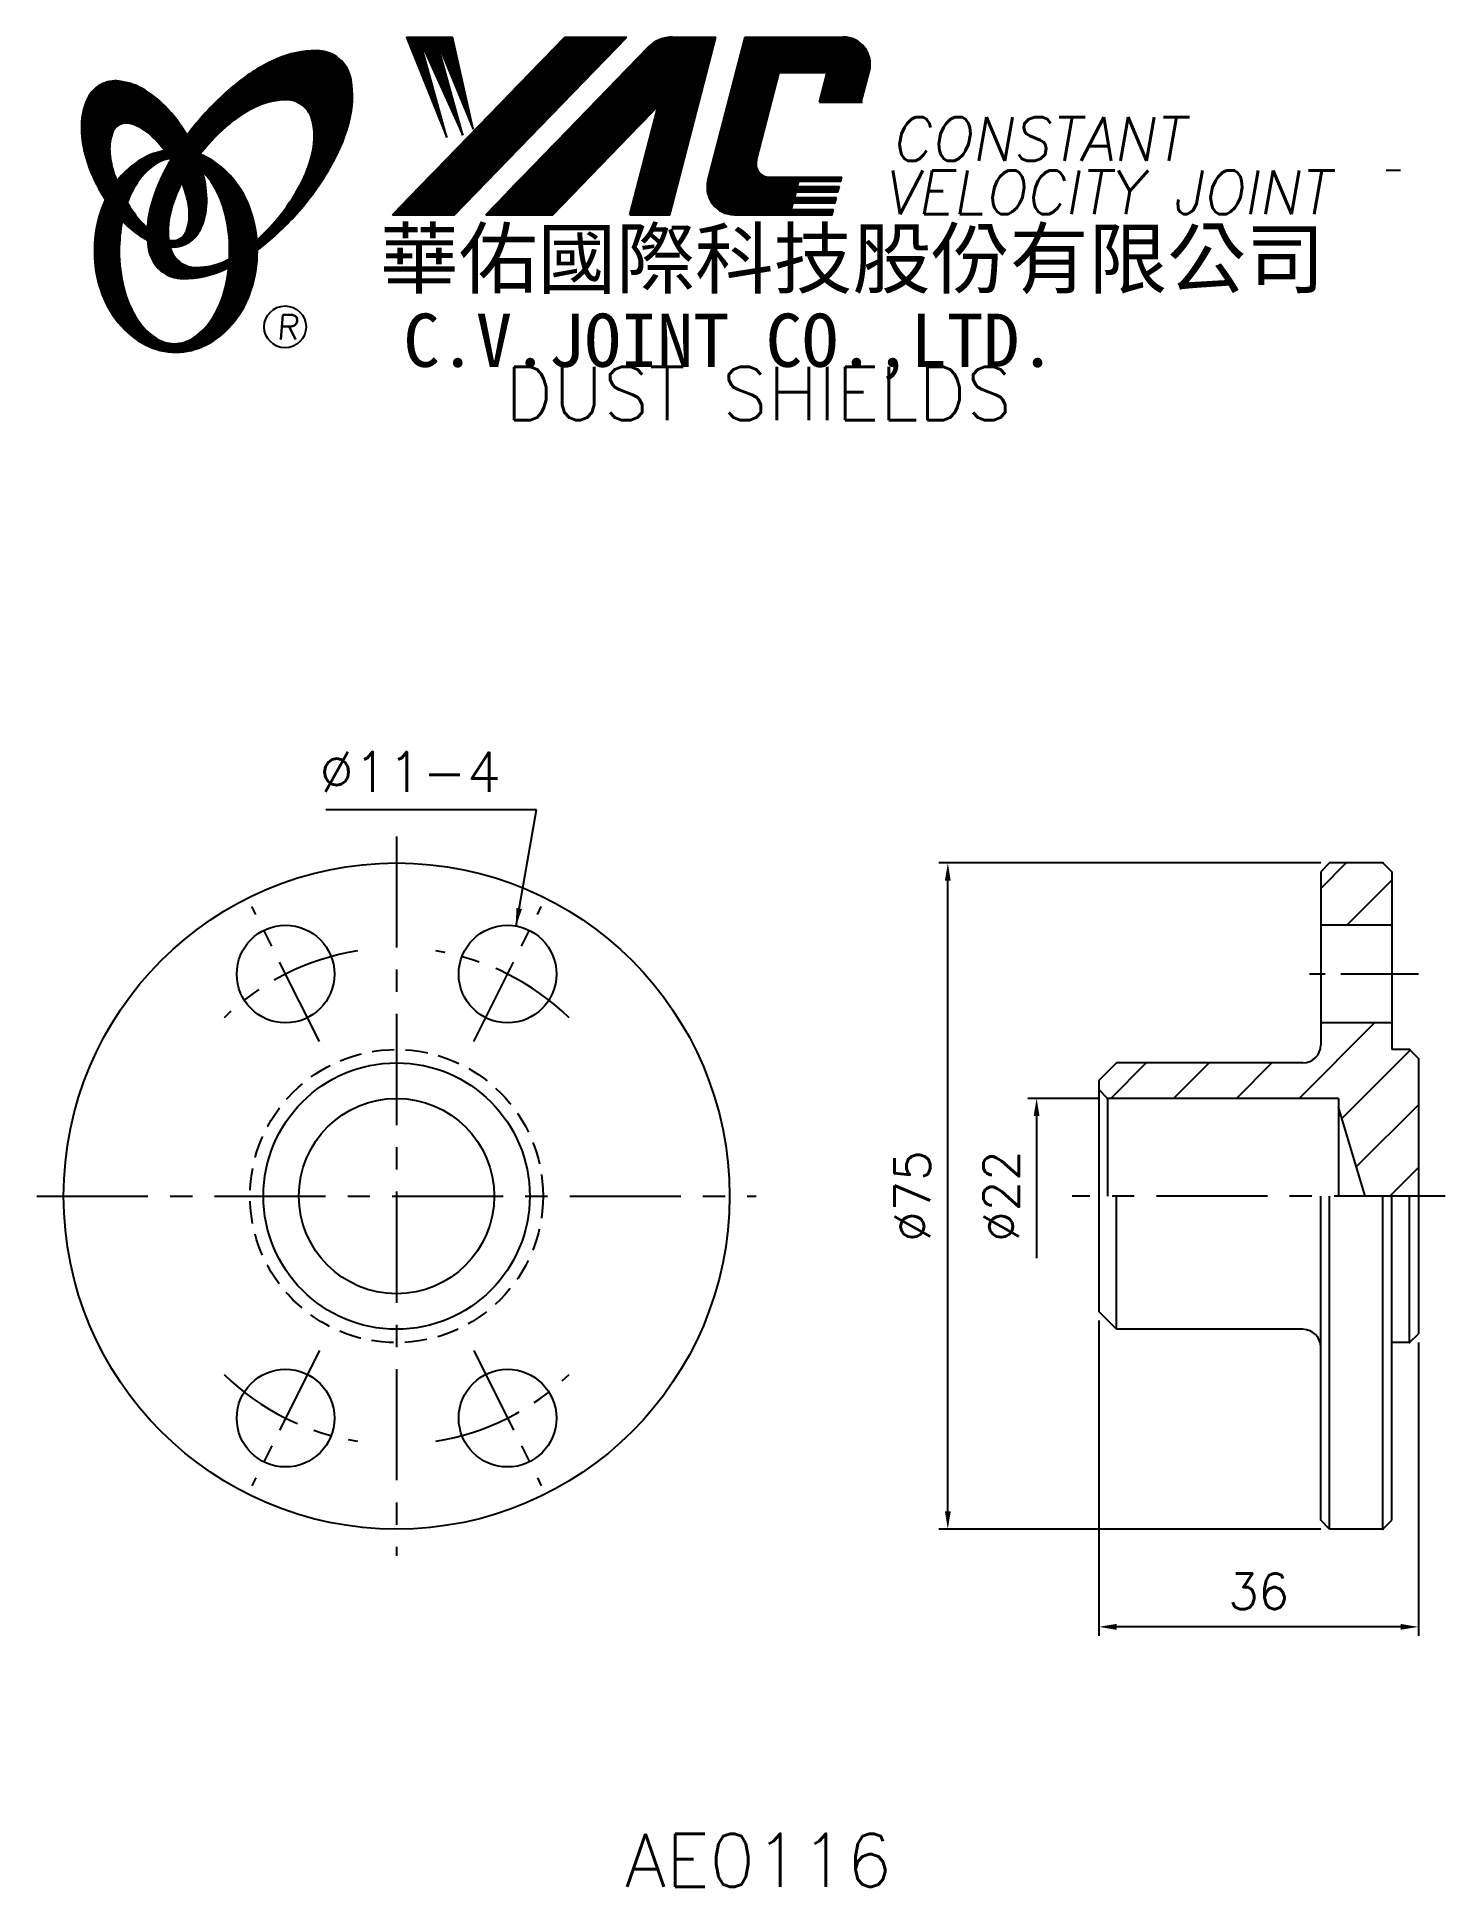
# Model space of a CAD drawing. Extents: x 611 to 769, y 306 to 514.
import ezdxf
from ezdxf.enums import TextEntityAlignment as Align

# ---------------------------------------------------------------- set-up
doc = ezdxf.new("R2010")
doc.units = 0
doc.header["$LTSCALE"] = 10
doc.header["$MEASUREMENT"] = 0
doc.linetypes.add('CENTER', pattern=[2, 1.25, -0.25, 0.25, -0.25])
doc.linetypes.add('HIDDEN', pattern=[0.375, 0.25, -0.125])
doc.layers.get('0').update_dxf_attribs({"linetype": 'CONTINUOUS'})
doc.layers.get('DEFPOINTS').update_dxf_attribs({"linetype": 'CONTINUOUS'})
doc.layers.add('4', color=7, linetype='CONTINUOUS')
doc.styles.add('CHINA', font='KAIU.TTF')
doc.styles.add('ITALICC', font='simplex.shx')
doc.dimstyles.new('STANDARD$0', dxfattribs={"dimtxt": 4, "dimasz": 2, "dimexe": 1, "dimexo": 1, "dimgap": 2, "dimtad": 1, "dimdec": 4, "dimzin": 10, "dimtxsty": 'ITALICC', "dimcen": 2, "dimclrd": 5, "dimclre": 5, "dimclrt": 18, "dimaunit": 1, "dimazin": 3, "dimtp": 0.1, "dimtfac": 0.7, "dimtdec": 4, "dimtmove": 0, "dimatfit": 3, "dimtolj": 1, "dimtzin": 10})
doc.dimstyles.new('STANDARD$7', dxfattribs={"dimtxt": 4, "dimasz": 2, "dimexe": 1.25, "dimexo": 0.625, "dimgap": 2, "dimtad": 1, "dimdec": 4, "dimzin": 10, "dimtxsty": 'ITALICC', "dimcen": 2.5, "dimclrd": 5, "dimclrt": 18, "dimazin": 3, "dimtfac": 0.7, "dimtdec": 4, "dimtmove": 0, "dimatfit": 3, "dimtolj": 1, "dimtzin": 10})
pattern_1 = [(45, (516.80906, 306.95168), (-0.00883883476, 0.00883883476), [])]
pattern_2 = [(45, (685.399606, 270.647271), (-0.00727476112, 0.00727476112), [])]

# ---------------------------------------------------------------- blocks, each defined once
blk = doc.blocks.new('*D4')
at = {"color": 5, "linetype": 'BYBLOCK'}
for p, q in [((755.43, 421.39), (712.43, 421.39)), ((713.43, 348.39), (713.43, 419.39)), ((755.43, 346.39), (712.43, 346.39))]:
    blk.add_line(p, q, dxfattribs=at)
for points in [[(713.1, 419.39), (713.76, 419.39), (713.43, 421.39)], [(713.1, 348.39), (713.76, 348.39), (713.43, 346.39)]]:
    blk.add_solid(points, dxfattribs=at)
at = {"layer": 'DEFPOINTS', "color": 0, "linetype": 'BYBLOCK'}
for p in [(713.43, 421.39), (756.43, 421.39), (756.43, 346.39)]:
    blk.add_point(p, dxfattribs=at)
at = {"color": 18, "linetype": 'BYBLOCK', "insert": (709.43, 383.89), "char_height": 4, "attachment_point": 5, "rotation": 90, "style": 'ITALICC'}
blk.add_mtext('\\A1;∅75', dxfattribs=at)
blk = doc.blocks.new('*D5')
at = {"color": 5, "linetype": 'BYBLOCK'}
for p, q in [((730.43, 369.89), (730.43, 334.39)), ((766.43, 367.39), (766.43, 334.39)), ((764.43, 335.39), (732.43, 335.39))]:
    blk.add_line(p, q, dxfattribs=at)
for points in [[(732.43, 335.72), (732.43, 335.06), (730.43, 335.39)], [(764.43, 335.72), (764.43, 335.06), (766.43, 335.39)]]:
    blk.add_solid(points, dxfattribs=at)
at = {"layer": 'DEFPOINTS', "color": 0, "linetype": 'BYBLOCK'}
for p in [(730.43, 370.89), (766.43, 368.39), (730.43, 335.39)]:
    blk.add_point(p, dxfattribs=at)
at = {"color": 18, "linetype": 'BYBLOCK', "insert": (748.43, 339.39), "char_height": 4, "attachment_point": 5, "style": 'ITALICC'}
blk.add_mtext('\\A1;36', dxfattribs=at)
blk = doc.blocks.new('*D6')
at = {"color": 5, "linetype": 'BYBLOCK'}
for p, q in [((730.43, 394.89), (722.43, 394.89)), ((723.43, 392.89), (723.43, 376.89))]:
    blk.add_line(p, q, dxfattribs=at)
blk.add_solid([(723.1, 392.89), (723.76, 392.89), (723.43, 394.89)], dxfattribs=at)
at = {"layer": 'DEFPOINTS', "color": 0, "linetype": 'BYBLOCK'}
for p in [(723.43, 394.89), (731.43, 394.89), (730.43, 372.89)]:
    blk.add_point(p, dxfattribs=at)
at = {"color": 18, "linetype": 'BYBLOCK', "insert": (719.43, 383.89), "char_height": 4, "attachment_point": 5, "rotation": 90, "style": 'ITALICC'}
blk.add_mtext('\\A1;∅22', dxfattribs=at)

msp = doc.modelspace()

# ---------------------------------------------------------------- hatches: boundary and pattern name
at = {"layer": '4', "linetype": 'CONTINUOUS'}
h = msp.add_hatch(dxfattribs=at)
h.set_pattern_fill('ANSI31', color=5, scale=0.082305, style=0)
h.set_pattern_definition([(45, (516.80906, 306.951681), (-0.00727476112, 0.00727476112), [])])
h.paths.add_polyline_path([(638.84453, 507.32018, -0.172879177), (640.78601, 506.66162, -0.172879177), (641.8733, 504.92357, -0.104527385), (641.90108, 501.59538, -0.065680101), (640.73154, 498.19342, -0.051823203), (638.29113, 494.35103, -0.044272532), (635.61616, 491.5247, -0.020203161), (635.66974, 490.38678, 0.006517006), (636.07429, 490.69885, 0.049863361), (640.62772, 495.11192, 0.049863361), (644.21735, 500.33908, 0.063682799), (646.0384, 504.96643, 0.103597411), (646.2277, 509.5504, 0.177892575), (644.87909, 511.92068, 0.177892575), (642.3167, 512.854, 0.103597411), (637.8289, 511.90096, 0.063682799), (633.57115, 509.33188, 0.049863361), (629.01773, 504.91882, 0.016070017), (627.74703, 503.31251, -0.007061632), (627.99431, 502.87548, -0.031648676), (628.9469, 500.8389, -0.008069351), (629.37881, 501.40321, -0.051823203), (632.55718, 504.66167, -0.065680101), (635.59911, 506.58202, -0.104527385)])
h.paths.add_polyline_path([(625.76886, 494.15887, -0.065680101), (626.93839, 497.56082, -0.006063428), (627.18233, 498.03584, 0.027613469), (626.4555, 499.62391, 0.017011252), (625.92208, 500.55888, 0.007829282), (625.42809, 499.69166, 0.063682799), (623.60705, 495.06431, 0.103597411), (623.41775, 490.48034, 0.177892575), (624.76636, 488.11006, 0.177892575), (627.32875, 487.17673, 0.103597411), (631.81655, 488.12978, 0.008811776), (632.44352, 488.41986, 0.013922709), (632.52084, 489.38967, -0.009086703), (632.07083, 489.17222, -0.104527385), (628.82541, 488.43406, -0.172879177), (626.88393, 489.09262, -0.172879177), (625.79664, 490.83068, -0.104527385)])
h = msp.add_hatch(dxfattribs=at)
h.set_pattern_fill('ANSI31', color=5, scale=0.1, style=0)
h.set_pattern_definition(pattern_1)
h.paths.add_polyline_path([(677.26777, 514.38266), (670.31046, 514.38266), (650.89385, 494.3789), (657.85116, 494.3789)])
h.paths.add_polyline_path([(680.81466, 506.61709), (677.63428, 494.3789), (682.11527, 494.3789), (687.3137, 514.38266), (682.41698, 514.38266, 0.202785967), (679.6829, 513.22625), (661.38877, 494.3789), (668.93568, 494.3789)])
h.paths.add_polyline_path([(694.44176, 510.38425), (699.83548, 510.38425), (698.96646, 507.04023), (703.68328, 507.04023), (704.6, 510.5678, 0.490800957), (701.6498, 514.38266), (690.61549, 514.38266), (686.40843, 498.19377, 0.490800957), (689.35863, 494.3789), (700.39295, 494.3789), (700.54739, 494.97322), (695.83057, 494.97322), (696.02394, 495.7173), (700.74076, 495.7173), (700.89932, 496.32744), (696.1825, 496.32744), (696.34374, 496.94791), (701.06056, 496.94791), (701.21674, 497.5489), (696.49992, 497.5489), (696.65673, 498.15227), (701.37355, 498.15227), (701.49028, 498.60147), (693.35053, 498.60147, -0.490800957), (691.87543, 500.5089)])
h = msp.add_hatch(dxfattribs=at)
h.set_pattern_fill('ANSI31', color=1, scale=0.1, style=0)
h.set_pattern_definition(pattern_1)
h.paths.add_polyline_path([(657.62583, 514.38266), (652.4485, 514.38266), (657.01926, 503.07893), (653.95333, 514.03691), (658.78807, 503.31458), (655.84006, 514.03691), (659.96728, 504.02155)])
h = msp.add_hatch(dxfattribs=at)
h.set_pattern_fill('ANSI31', color=3, scale=0.082305, style=0)
h.set_pattern_definition(pattern_2)
h.paths.add_polyline_path([(623.04803, 508.37102, 0.106488277), (620.10615, 509.40959, 0.158297415), (618.01595, 509.01455, 0.158297415), (616.55662, 507.46686, 0.106488277), (615.8458, 504.42909, 0.071723199), (616.26385, 501.11614, 0.058080454), (617.80883, 497.30075, 0.058080454), (620.18988, 493.94296, 0.071723199), (622.75512, 491.80521, 0.020895977), (623.29531, 491.50322, -0.030777155), (623.2794, 492.87944, -0.042059526), (622.18304, 494.0422, -0.04691039), (620.56388, 496.52335, -0.04691039), (619.4356, 499.26283, -0.060581117), (619.0335, 501.5249, -0.10187153), (619.34512, 503.6131, -0.185892489), (620.12521, 504.50474, -0.185892489), (621.30185, 504.64286, -0.10187153), (623.1995, 503.71733, -0.060581117), (624.83633, 502.10506, -0.04691039), (626.4555, 499.62391, -0.04691039), (627.58378, 496.88442, -0.060581117), (627.98588, 494.62235, -0.10187153), (627.67426, 492.53415, -0.185892489), (626.89417, 491.64251, -0.185892489), (625.71753, 491.50439, -0.002013383), (625.67673, 491.51502, 0.021593804), (625.79664, 490.83068, 0.006477741), (625.81464, 490.75364, 0.14950097), (627.7872, 491.16168, 0.158297415), (629.24653, 492.70937, 0.106488277), (629.95734, 495.74713, 0.071723199), (629.5393, 499.06009, 0.058080454), (627.99431, 502.87548, 0.058080454), (625.61327, 506.23327, 0.071723199)])
h = msp.add_hatch(dxfattribs=at)
h.set_pattern_fill('ANSI31', color=1, scale=0.082305, style=0)
h.set_pattern_definition(pattern_2)
h.paths.add_polyline_path([(624.14165, 500.04757, -0.120168026), (625.83344, 500.70096, 0.016865385), (625.23368, 501.5837, 0.076648372), (623.07746, 500.86478, 0.104809576), (619.993, 498.35168, 0.005838257), (619.82606, 498.13948, 0.028089978), (620.56388, 496.52335, 0.014237292), (621.00601, 495.7383, -0.045767751), (621.93119, 497.67514, -0.106890197)])
h.paths.add_polyline_path([(620.11028, 490.29295, -0.048711043), (620.44039, 493.67329, -0.007865741), (620.18988, 493.94296, -0.037695478), (618.55401, 496.06172, 0.03042545), (618.02868, 494.75774, 0.080710289), (617.30324, 490.29295, 0.080710289), (618.02868, 485.82816, 0.089265679), (619.993, 482.23422, 0.104809576), (623.07746, 479.72112, 0.11926607), (626.48665, 478.89619, 0.11926607), (629.89584, 479.72112, 0.104809576), (632.9803, 482.23422, 0.089265679), (634.94462, 485.82816, 0.080710289), (635.67005, 490.29295, 0.080710289), (634.94462, 494.75774, 0.089265679), (632.9803, 498.35168, 0.104809576), (629.89584, 500.86478, 0.025513357), (629.20261, 501.17753, 0.004818181), (628.9469, 500.8389, -0.023722145), (629.48812, 499.24215, -0.065307489), (630.7233, 497.67514, -0.073950765), (632.03575, 494.47742, -0.060532391), (632.5442, 490.29295, -0.060532391), (632.03575, 486.10849, -0.073950765), (630.7233, 482.91076, -0.106890197), (628.51284, 480.53833, -0.153118262), (626.32724, 479.85296, -0.153118262), (624.14165, 480.53833, -0.106890197), (621.93119, 482.91076, -0.073950765), (620.61874, 486.10849, -0.060532391)])
h = msp.add_hatch(dxfattribs=at)
h.set_pattern_fill('ANSI31', color=5, scale=40, style=0)
h.set_pattern_definition([(45, (88.064, 5.728), (-3.535534, 3.535534), [])])
h.paths.add_polyline_path([(763.42835, 414.38857), (763.42835, 420.38857), (762.42835, 421.38857), (756.42835, 421.38857), (755.42835, 420.38857), (755.42835, 414.38857)])
h.paths.add_polyline_path([(757.42835, 394.88857), (757.42835, 393.88857), (760.42835, 383.88857), (766.42835, 383.88857), (766.42835, 399.38857), (765.42835, 400.38857), (763.42835, 400.38857), (763.42835, 403.38857), (755.42835, 403.38857), (755.42835, 400.88857, -0.414213562), (753.42835, 398.88857), (732.42835, 398.88857), (730.42835, 396.88857), (730.42835, 395.88857), (731.42835, 394.88857)])

# ---------------------------------------------------------------- linework, layer by layer
at = {"layer": '4', "color": 5, "linetype": 'CONTINUOUS'}
for p, q in [((650.89385, 494.3789), (670.31046, 514.38266)), ((657.85116, 494.3789), (677.26777, 514.38266)), ((661.38877, 494.3789), (679.6829, 513.22625)), ((670.31046, 514.38266), (677.26777, 514.38266)), ((682.11527, 494.3789), (687.3137, 514.38266)), ((682.41698, 514.38266), (687.3137, 514.38266)), ((686.40843, 498.19377), (690.61549, 514.38266)), ((690.61549, 514.38266), (701.6498, 514.38266)), ((691.87543, 500.5089), (694.44176, 510.38425)), ((694.44176, 510.38425), (699.83548, 510.38425)), ((698.96646, 507.04023), (699.83548, 510.38425)), ((703.68328, 507.04023), (704.6, 510.5678)), ((668.93568, 494.3789), (680.81466, 506.61709)), ((677.63428, 494.3789), (680.81466, 506.61709)), ((698.96646, 507.04023), (703.83371, 507.04023)), ((693.35053, 498.60147), (701.49028, 498.60147)), ((696.49992, 497.5489), (696.65673, 498.15227)), ((696.65673, 498.15227), (701.37355, 498.15227)), ((701.37355, 498.15227), (701.49028, 498.60147)), ((764.42835, 499.35404), (762.79239, 499.35404)), ((695.83057, 494.97322), (696.02394, 495.7173)), ((696.02394, 495.7173), (700.74076, 495.7173)), ((696.1825, 496.32744), (696.34374, 496.94791)), ((696.1825, 496.32744), (700.89932, 496.32744)), ((696.34374, 496.94791), (701.06056, 496.94791)), ((696.49992, 497.5489), (701.21674, 497.5489)), ((700.74076, 495.7173), (700.89932, 496.32744)), ((701.06056, 496.94791), (701.21674, 497.5489)), ((650.89385, 494.3789), (657.85116, 494.3789)), ((661.38877, 494.3789), (668.93568, 494.3789)), ((677.63428, 494.3789), (682.11527, 494.3789)), ((689.35863, 494.3789), (700.39295, 494.3789)), ((695.83057, 494.97322), (700.54739, 494.97322)), ((700.39295, 494.3789), (700.54739, 494.97322))]:
    msp.add_line(p, q, dxfattribs=at)
at = {"layer": '4', "color": 1, "linetype": 'CONTINUOUS'}
for p, q in [((652.4485, 514.38266), (657.62583, 514.38266)), ((652.4485, 514.38266), (657.01926, 503.07893)), ((653.95333, 514.03691), (658.78807, 503.31458)), ((657.01926, 503.07893), (653.95333, 514.03691)), ((658.78807, 503.31458), (655.84006, 514.03691)), ((655.84006, 514.03691), (659.96728, 504.02155)), ((659.96728, 504.02155), (657.62583, 514.38266))]:
    msp.add_line(p, q, dxfattribs=at)
at = {"layer": '4', "color": 5, "linetype": 'CENTER'}
for p, q in [((651.34398, 424.38857), (651.34398, 343.38857)), ((610.84398, 383.88857), (691.84398, 383.88857)), ((769.42835, 383.88857), (727.42835, 383.88857))]:
    msp.add_line(p, q, dxfattribs=at)
at = {"layer": '4', "color": 7, "linetype": 'CONTINUOUS'}
for p, q in [((756.42835, 421.38857), (755.42835, 420.38857)), ((762.42835, 421.38857), (756.42835, 421.38857)), ((762.42835, 421.38857), (763.42835, 420.38857)), ((755.42835, 420.38857), (755.42835, 400.88857)), ((763.42835, 420.38857), (763.42835, 400.38857)), ((763.42835, 414.38857), (755.42835, 414.38857)), ((763.42835, 403.38857), (755.42835, 403.38857)), ((765.42835, 400.38857), (763.42835, 400.38857)), ((765.42835, 400.38857), (766.42835, 399.38857)), ((732.42835, 398.88857), (730.42835, 396.88857)), ((753.42835, 398.88857), (732.42835, 398.88857)), ((766.42835, 399.38857), (766.42835, 368.38857)), ((730.42835, 396.88857), (730.42835, 370.88857)), ((731.42835, 394.88857), (730.42835, 395.88857)), ((757.42835, 394.88857), (731.42835, 394.88857)), ((731.42835, 394.88857), (731.42835, 383.88857)), ((757.42835, 394.88857), (757.42835, 383.88857)), ((760.42835, 383.88857), (757.42835, 393.88857)), ((732.42835, 368.88857), (732.42835, 383.88857)), ((755.42835, 347.38857), (755.42835, 383.88857)), ((756.42835, 346.38857), (756.42835, 383.88857)), ((762.42835, 346.38857), (762.42835, 383.88857)), ((763.42835, 347.38857), (763.42835, 383.88857)), ((765.42835, 367.38857), (765.42835, 383.88857)), ((732.42835, 368.88857), (730.42835, 370.88857)), ((753.42835, 368.88857), (732.42835, 368.88857)), ((765.42835, 367.38857), (763.42835, 367.38857)), ((765.42835, 367.38857), (766.42835, 368.38857)), ((756.42835, 346.38857), (755.42835, 347.38857)), ((762.42835, 346.38857), (756.42835, 346.38857)), ((762.42835, 346.38857), (763.42835, 347.38857))]:
    msp.add_line(p, q, dxfattribs=at)
at = {"layer": '4', "color": 5, "linetype": 'CENTER', "ltscale": 0.8}
for p, q in [((642.64529, 401.28594), (635.04266, 416.4912)), ((660.04266, 401.28594), (667.64529, 416.4912)), ((642.64529, 366.4912), (635.04266, 351.28594)), ((660.04266, 366.4912), (667.64529, 351.28594))]:
    msp.add_line(p, q, dxfattribs=at)
at = {"layer": '4', "color": 5, "linetype": 'CENTER', "ltscale": 0.7}
msp.add_line((766.42835, 408.88857), (752.42835, 408.88857), dxfattribs=at)
at = {"layer": '4', "color": 5, "linetype": 'CONTINUOUS'}
for points in [[(635.66974, 490.38678, 0.006517006), (636.07429, 490.69885, 0.049863361), (640.62772, 495.11192, 0.049863361), (644.21735, 500.33908, 0.063682799), (646.0384, 504.96643, 0.103597411), (646.2277, 509.5504, 0.177892575), (644.87909, 511.92068, 0.177892575), (642.3167, 512.854, 0.103597411), (637.8289, 511.90096, 0.063682799), (633.57115, 509.33188, 0.049863361), (629.01773, 504.91882, 0.016070017), (627.74703, 503.31251)], [(635.61616, 491.5247, 0.044272532), (638.29113, 494.35103, 0.051823203), (640.73154, 498.19342, 0.065680101), (641.90108, 501.59538, 0.104527385), (641.8733, 504.92357, 0.172879177), (640.78601, 506.66162, 0.172879177), (638.84453, 507.32018, 0.104527385), (635.59911, 506.58202, 0.065680101), (632.55718, 504.66167, 0.051823203), (629.37881, 501.40321, 0.008069351), (628.9469, 500.8389)], [(625.92208, 500.55888, 0.007829282), (625.42809, 499.69166, 0.063682799), (623.60705, 495.06431, 0.103597411), (623.41775, 490.48034, 0.177892575), (624.76636, 488.11006, 0.177892575), (627.32875, 487.17673, 0.103597411), (631.81655, 488.12978, 0.008811776), (632.44352, 488.41986, 0.008811776)], [(627.18233, 498.03584, 0.006063428), (626.93839, 497.56082, 0.065680101), (625.76886, 494.15887, 0.104527385), (625.79664, 490.83068, 0.172879177), (626.88393, 489.09262, 0.172879177), (628.82541, 488.43406, 0.104527385), (632.07083, 489.17222, 0.009086703), (632.52084, 489.38967, 0.009086703)]]:
    msp.add_lwpolyline(points, format="xyb", dxfattribs=at)
at = {"layer": '4', "color": 3, "linetype": 'CONTINUOUS'}
for points in [[(625.81464, 490.75364, 0.14950097), (627.7872, 491.16168, 0.158297415), (629.24653, 492.70937, 0.106488277), (629.95734, 495.74713, 0.071723199), (629.5393, 499.06009, 0.058080454), (627.99431, 502.87548, 0.058080454), (625.61327, 506.23327, 0.071723199), (623.04803, 508.37102, 0.106488277), (620.10615, 509.40959, 0.158297415), (618.01595, 509.01455, 0.158297415), (616.55662, 507.46686, 0.106488277), (615.8458, 504.42909, 0.071723199), (616.26385, 501.11614, 0.058080454), (617.80883, 497.30075, 0.058080454), (620.18988, 493.94296, 0.071723199), (622.75512, 491.80521, 0.020895977), (623.29531, 491.50322, 0.020895977)], [(625.67673, 491.51502, 0.002013383), (625.71753, 491.50439, 0.185892489), (626.89417, 491.64251, 0.185892489), (627.67426, 492.53415, 0.10187153), (627.98588, 494.62235, 0.060581117), (627.58378, 496.88442, 0.04691039), (626.4555, 499.62391, 0.04691039), (624.83633, 502.10506, 0.060581117), (623.1995, 503.71733, 0.10187153), (621.30185, 504.64286, 0.185892489), (620.12521, 504.50474, 0.185892489), (619.34512, 503.6131, 0.10187153), (619.0335, 501.5249, 0.060581117), (619.4356, 499.26283, 0.04691039), (620.56388, 496.52335, 0.04691039), (622.18304, 494.0422, 0.042059526), (623.2794, 492.87944, 0.042059526)]]:
    msp.add_lwpolyline(points, format="xyb", dxfattribs=at)
at = {"layer": '4', "color": 1, "linetype": 'CONTINUOUS'}
for points in [[(618.55401, 496.06172, 0.03042545), (618.02868, 494.75774, 0.080710289), (617.30324, 490.29295, 0.080710289), (618.02868, 485.82816, 0.089265679), (619.993, 482.23422, 0.104809576), (623.07746, 479.72112, 0.11926607), (626.48665, 478.89619, 0.11926607), (629.89584, 479.72112, 0.104809576), (632.9803, 482.23422, 0.089265679), (634.94462, 485.82816, 0.080710289), (635.67005, 490.29295, 0.080710289), (634.94462, 494.75774, 0.089265679), (632.9803, 498.35168, 0.104809576), (629.89584, 500.86478, 0.025513357), (629.20261, 501.17753, 0.025513357)], [(625.23368, 501.5837, 0.076648372), (623.07746, 500.86478, 0.104809576), (619.993, 498.35168, 0.005838257), (619.82606, 498.13948, 0.005838257)], [(625.83344, 500.70096, 0.120168026), (624.14165, 500.04757, 0.106890197), (621.93119, 497.67514, 0.045767751), (621.00601, 495.7383, 0.045767751)], [(620.44039, 493.67329, 0.048711043), (620.11028, 490.29295, 0.060532391), (620.61874, 486.10849, 0.073950765), (621.93119, 482.91076, 0.106890197), (624.14165, 480.53833, 0.153118262), (626.32724, 479.85296, 0.153118262), (628.51284, 480.53833, 0.106890197), (630.7233, 482.91076, 0.073950765), (632.03575, 486.10849, 0.060532391), (632.5442, 490.29295, 0.060532391), (632.03575, 494.47742, 0.073950765), (630.7233, 497.67514, 0.065307489), (629.48812, 499.24215)]]:
    msp.add_lwpolyline(points, format="xyb", dxfattribs=at)
at = {"layer": '4', "color": 5, "linetype": 'CONTINUOUS'}
msp.add_circle((638.79089, 481.74723), 2.35282, dxfattribs=at)
at = {"layer": '4', "color": 7, "linetype": 'CONTINUOUS'}
for centre, radius in [((651.34398, 383.88857), 37.5), ((638.84398, 408.88857), 5.5), ((663.84398, 408.88857), 5.5), ((651.34398, 383.88857), 15), ((651.34398, 383.88857), 11), ((638.84398, 358.88857), 5.5), ((663.84398, 358.88857), 5.5)]:
    msp.add_circle(centre, radius, dxfattribs=at)
at = {"layer": '4', "color": 5, "linetype": 'HIDDEN'}
msp.add_circle((651.34398, 383.88857), 16.5, dxfattribs=at)
at = {"layer": '4', "color": 5, "linetype": 'CONTINUOUS'}
for centre, radius, start, end in [((682.41698, 510.57242), 3.81024, 90, 135.8533387), ((701.6498, 511.33447), 3.04819, 345.4326059, 90), ((693.35053, 500.12557), 1.5241, 165.4326059, 270), ((689.35863, 497.4271), 3.04819, 165.4326059, 270)]:
    msp.add_arc(centre, radius, start, end, dxfattribs=at)
at = {"layer": '4', "color": 5, "linetype": 'CENTER', "ltscale": 0.8}
for start, end in [(99.0732555, 134.0568468), (45.9431532, 80.9267445), (225.9431532, 260.9267445), (279.0732555, 314.0568468)]:
    msp.add_arc((651.34398, 383.88857), 27.95085, start, end, dxfattribs=at)
at = {"layer": '4', "color": 7, "linetype": 'CONTINUOUS'}
for centre, start, end in [((753.42835, 400.88857), 270, 360), ((753.42835, 366.88857), 0, 90)]:
    msp.add_arc(centre, 2, start, end, dxfattribs=at)
for p in [(762.42835, 421.38857), (765.42835, 400.38857), (731.42835, 394.88857), (731.42835, 394.88857), (765.42835, 367.38857), (762.42835, 346.38857)]:
    msp.add_point(p, dxfattribs=at)

# ---------------------------------------------------------------- texts
at = {"layer": '4', "color": 5, "linetype": 'CONTINUOUS', "style": 'ITALICC'}
for s, height, oblique, p in [('CONSTANT', 4.9, 10, (707.04266, 500.44937)), ('VELOCITY JOINT', 4.9, 10, (706.16444, 494.45399)), ('R', 2.75625, 5, (637.8322, 480.33763))]:
    msp.add_text(s, height=height, dxfattribs=dict(at, oblique=oblique)).set_placement(p)
at = {"layer": '4', "color": 7, "linetype": 'CONTINUOUS', "style": 'CHINA'}
for s, height, p in [('華佑國際科技股份有限公司', 6.5, (649.48049, 486.18906)), ('C.V.JOINT CO.,LTD.', 6, (652.10913, 477.24284))]:
    msp.add_text(s, height=height, dxfattribs=at).set_placement(p)
at = {"layer": '4', "color": 18, "linetype": 'CONTINUOUS', "style": 'ITALICC'}
for s, p in [('DUST SHIELDS', (692.11185, 471.25002)), ('AE0116', (692.11185, 306.10263))]:
    msp.add_text(s, height=6, dxfattribs=at).set_placement(p, align=Align.CENTER)
at = {"layer": '4', "color": 18, "linetype": 'CONTINUOUS', "insert": (663.10606, 431.63855), "char_height": 4.5, "attachment_point": 6, "style": 'ITALICC'}
msp.add_mtext('\\A1;%%C11-4', dxfattribs=at)

# ---------------------------------------------------------------- dimensions: what is measured, and where the dimension line sits
at = {"layer": '4', "color": 7, "linetype": 'CONTINUOUS'}
dim = msp.add_linear_dim(base=(713.42836, 421.38857), p1=(756.42835, 346.38857), p2=(756.42835, 421.38857), angle=90, text='%%C75', dimstyle='STANDARD$0', dxfattribs=at)
dim.commit()
dim.dimension.update_dxf_attribs({"geometry": '*D4', "text_midpoint": (709.42836, 383.88857)})
dim = msp.add_linear_dim(base=(723.4284, 394.88857), p1=(730.42835, 372.88857), p2=(731.42835, 394.88857), angle=90, text='%%C22', dimstyle='STANDARD$0', override={"dimcen": -2, "dimse1": 1, "dimsd1": 1}, dxfattribs=at)
dim.commit()
dim.dimension.update_dxf_attribs({"geometry": '*D6', "text_midpoint": (719.4284, 383.88857)})
dim = msp.add_linear_dim(base=(730.42835, 335.38857), p1=(766.42835, 368.38857), p2=(730.42835, 370.88857), text='36', dimstyle='STANDARD$0', dxfattribs=at)
dim.commit()
dim.dimension.update_dxf_attribs({"geometry": '*D5', "text_midpoint": (748.42835, 339.38857)})

# ---------------------------------------------------------------- leaders
at = {"layer": '4', "color": 5, "linetype": 'CONTINUOUS', "annotation_type": 0, "has_hookline": 1, "hookline_direction": 1, "text_width": 19.71429}
msp.add_leader([(664.79905, 414.30501), (667.10606, 427.38855), (665.10606, 427.38855)], dimstyle='STANDARD$7', dxfattribs=at)

doc.saveas('drawing.dxf')
